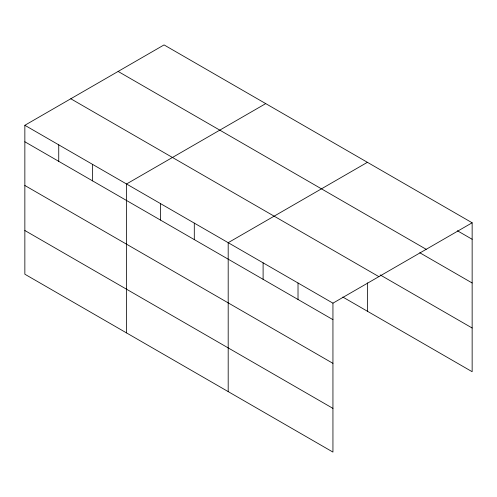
<?xml version="1.0" encoding="UTF-8"?>
<svg xmlns="http://www.w3.org/2000/svg" width="497" height="497" viewBox="0 0 497 497"><rect width="100%" height="100%" fill="white"/><g stroke="black" fill="none" stroke-linecap="round" stroke-linejoin="round"><path stroke-width="0.75" d="M332.94 363.35L332.94 303.164L24.85 125.287L24.85 274.214L332.94 452.084L332.94 363.35L24.85 185.48M24.85 125.287L164.06 44.916L472.15 222.786L472.15 371.713L342.812 297.038M265.733 103.612L126.518 183.989L126.518 332.909M367.401 162.314L228.191 242.685L228.191 391.605M332.94 303.164L472.15 222.786M457.377 230.745L472.15 239.274M118.124 71.438L426.209 249.314M419.772 252.743L472.15 282.979M380.155 274.897L472.15 328.008M70.791 98.766L378.876 276.636M24.85 141.775L332.94 319.652M24.85 230.509L332.94 408.379M367.401 282.868L367.401 311.234M298.02 283.004L298.02 299.492M263.106 262.845L263.106 279.333M194.296 223.122L194.296 239.604M160.407 203.553L160.407 220.041M92.628 164.42L92.628 180.908M58.739 144.857L58.739 161.345"/></g></svg>
